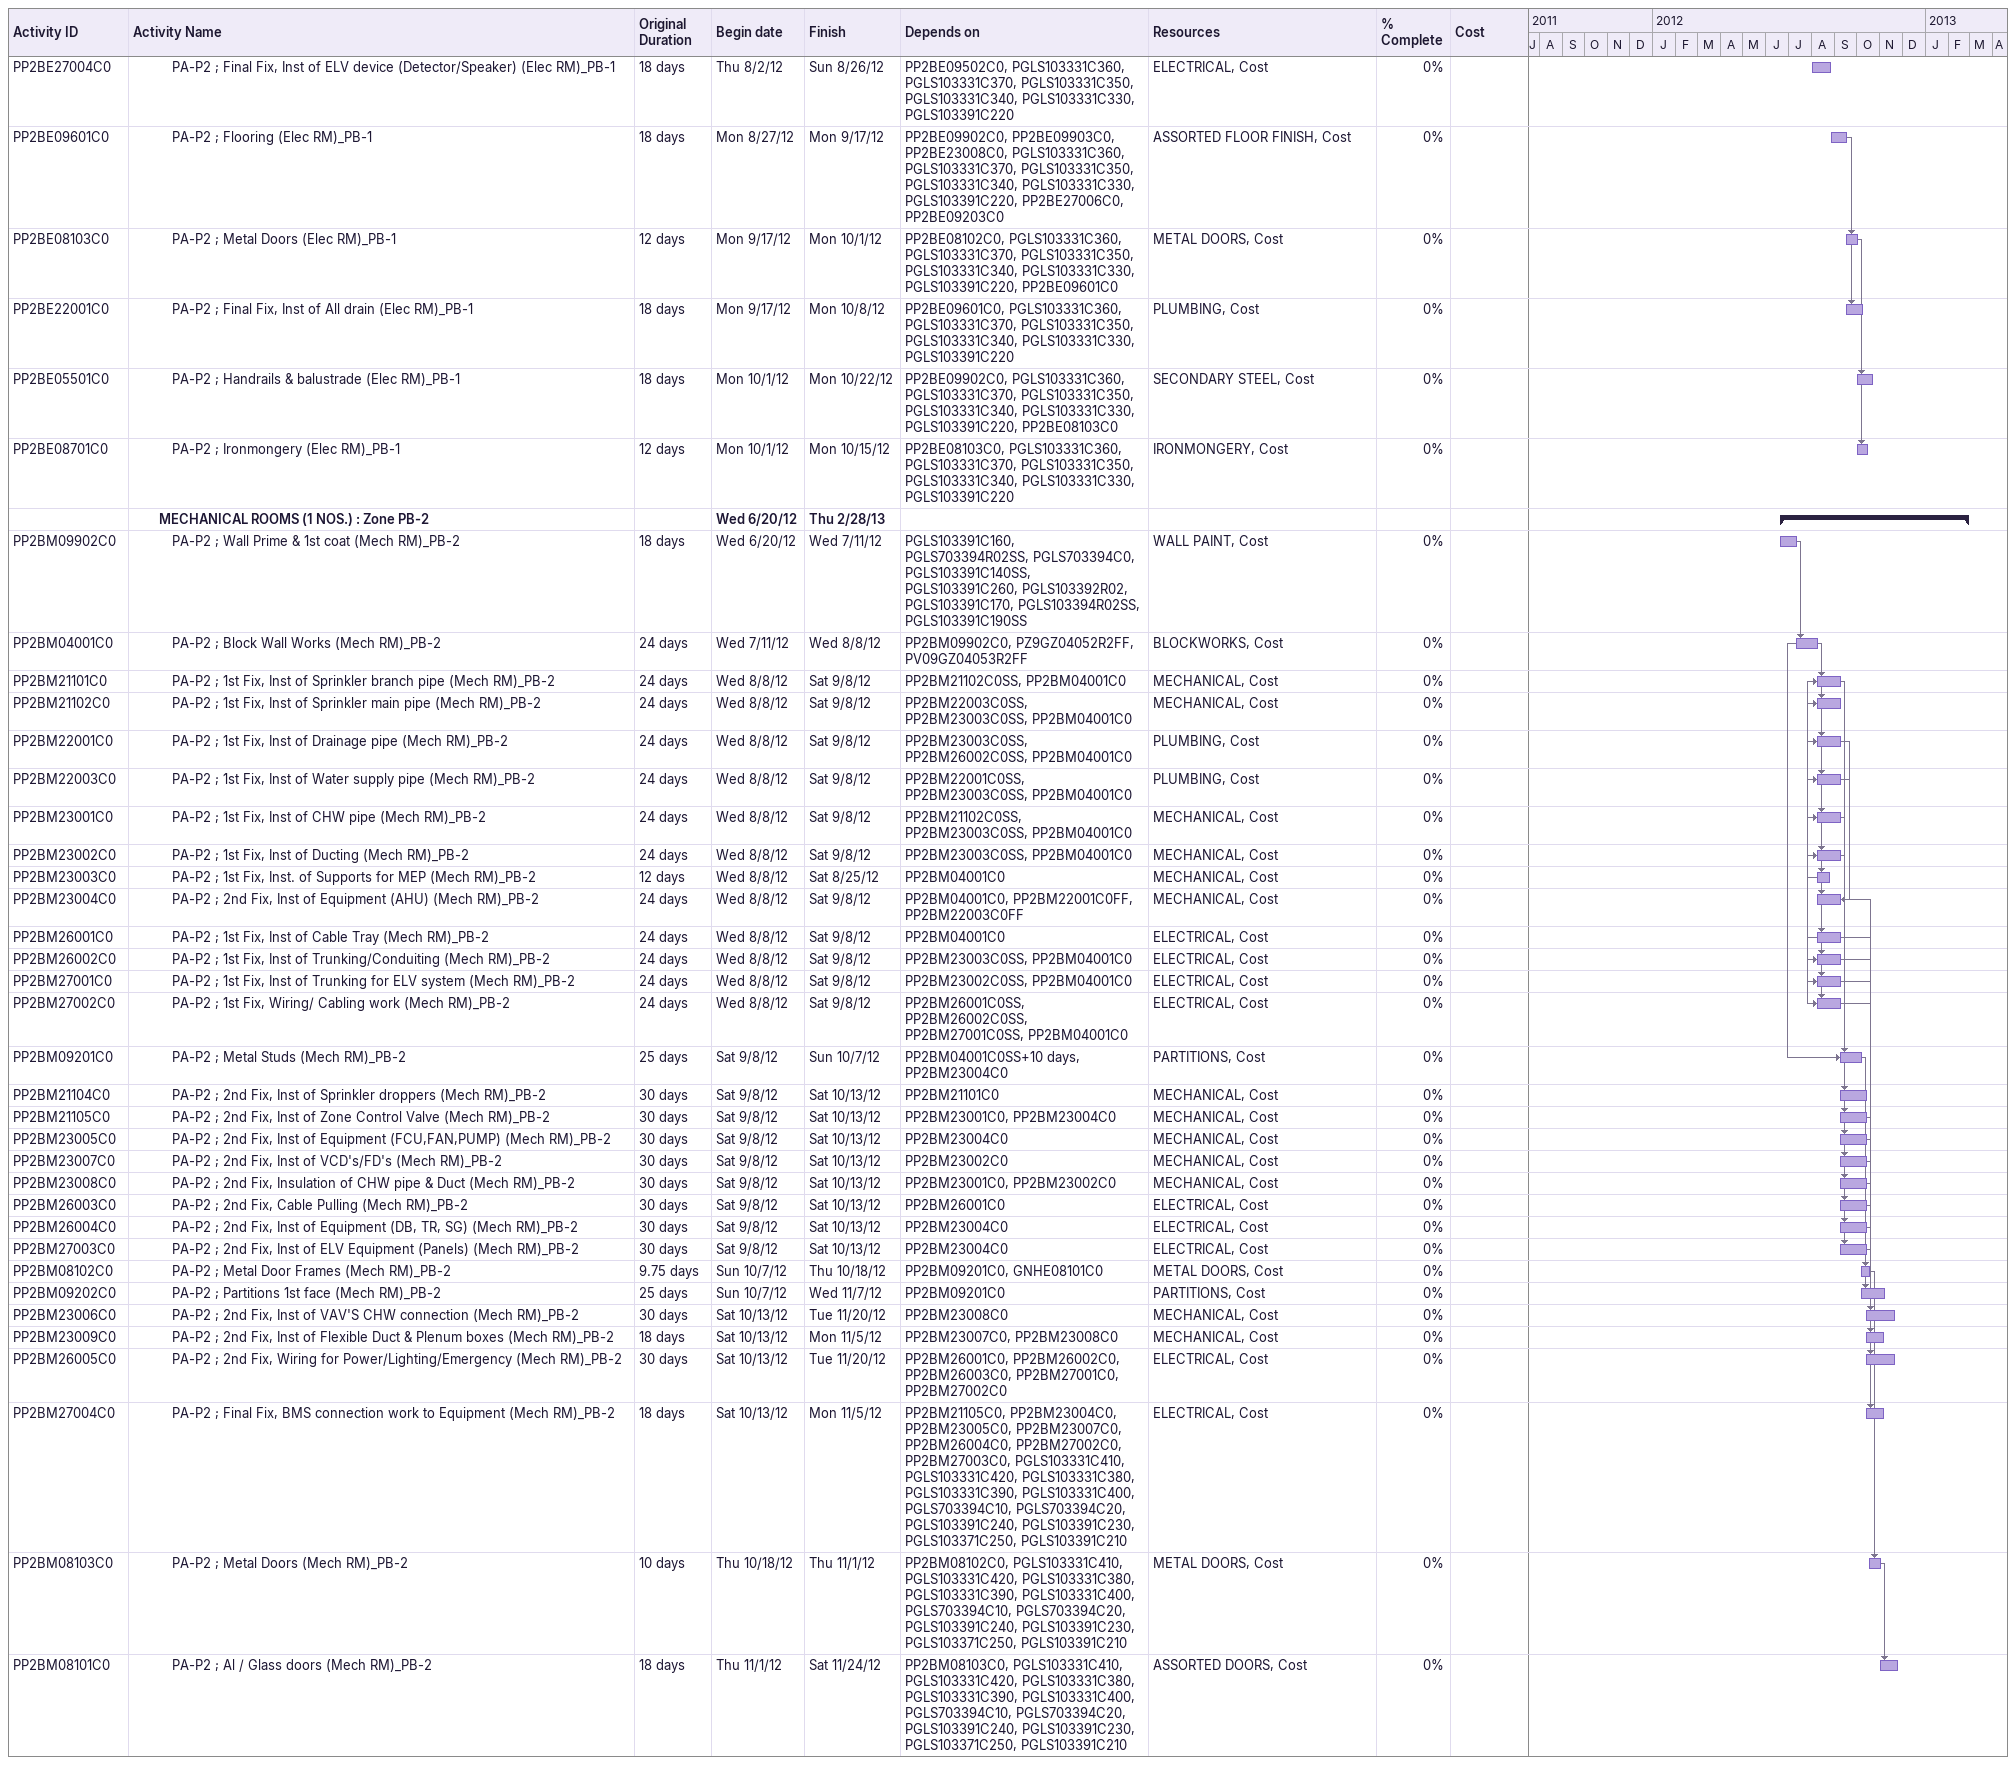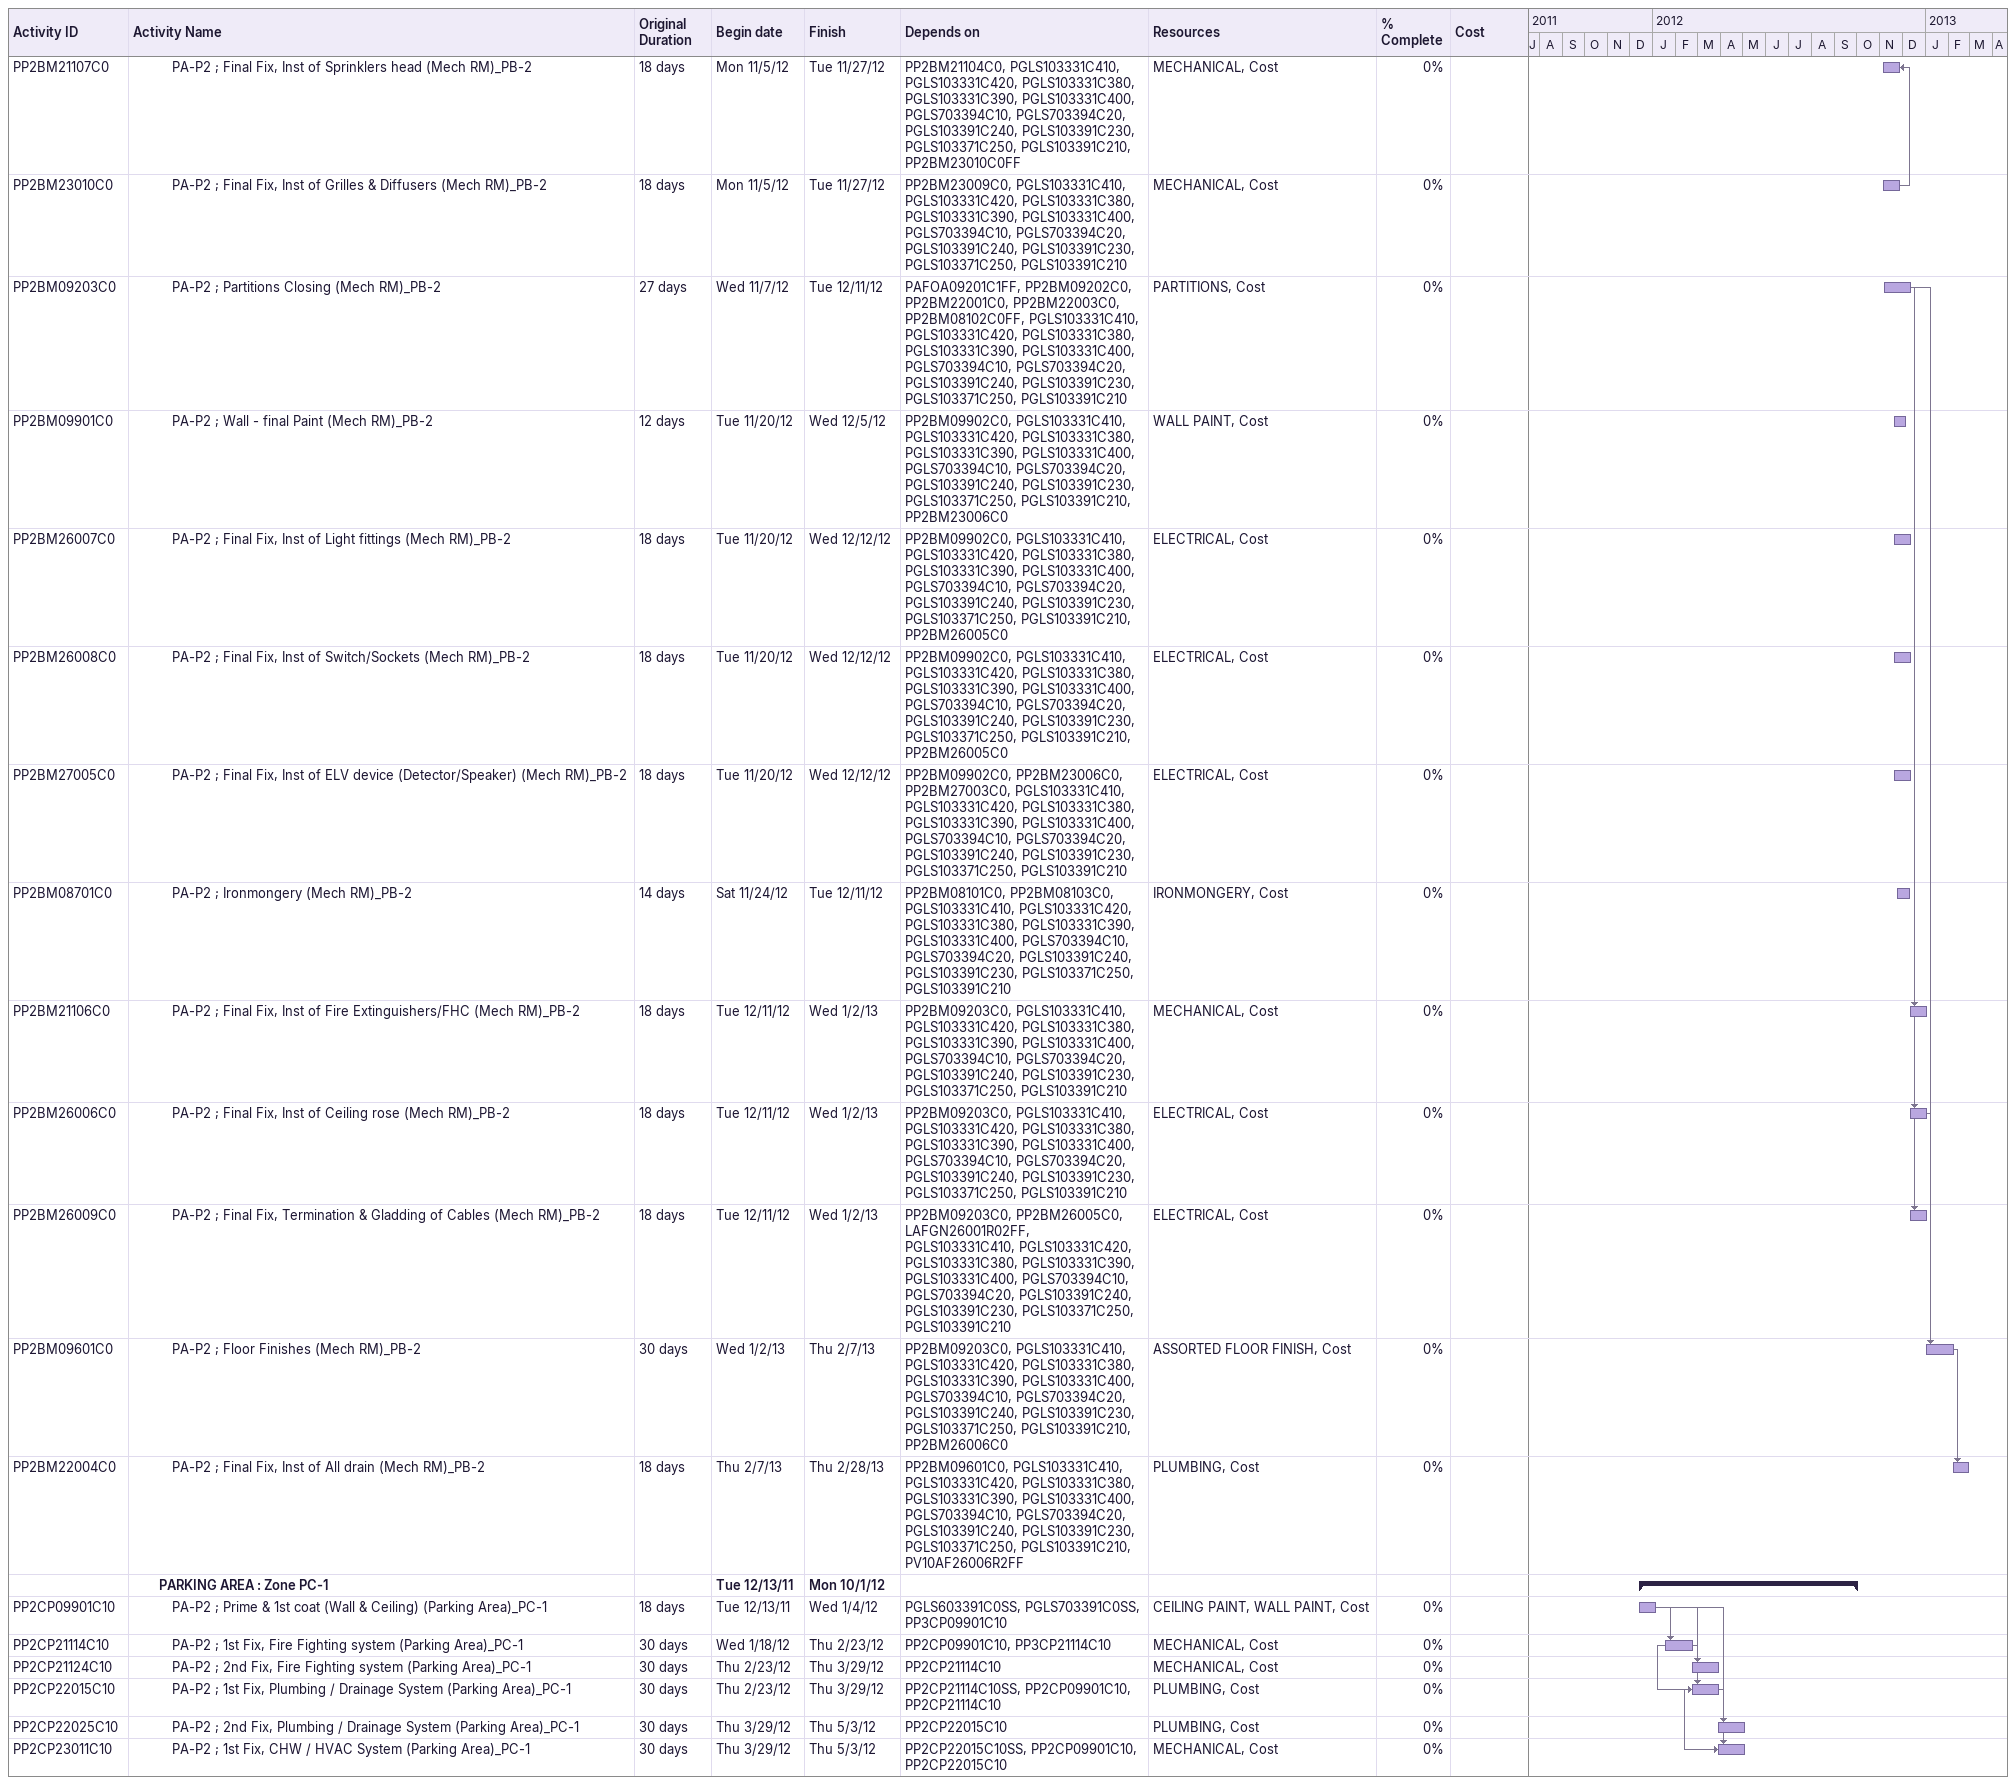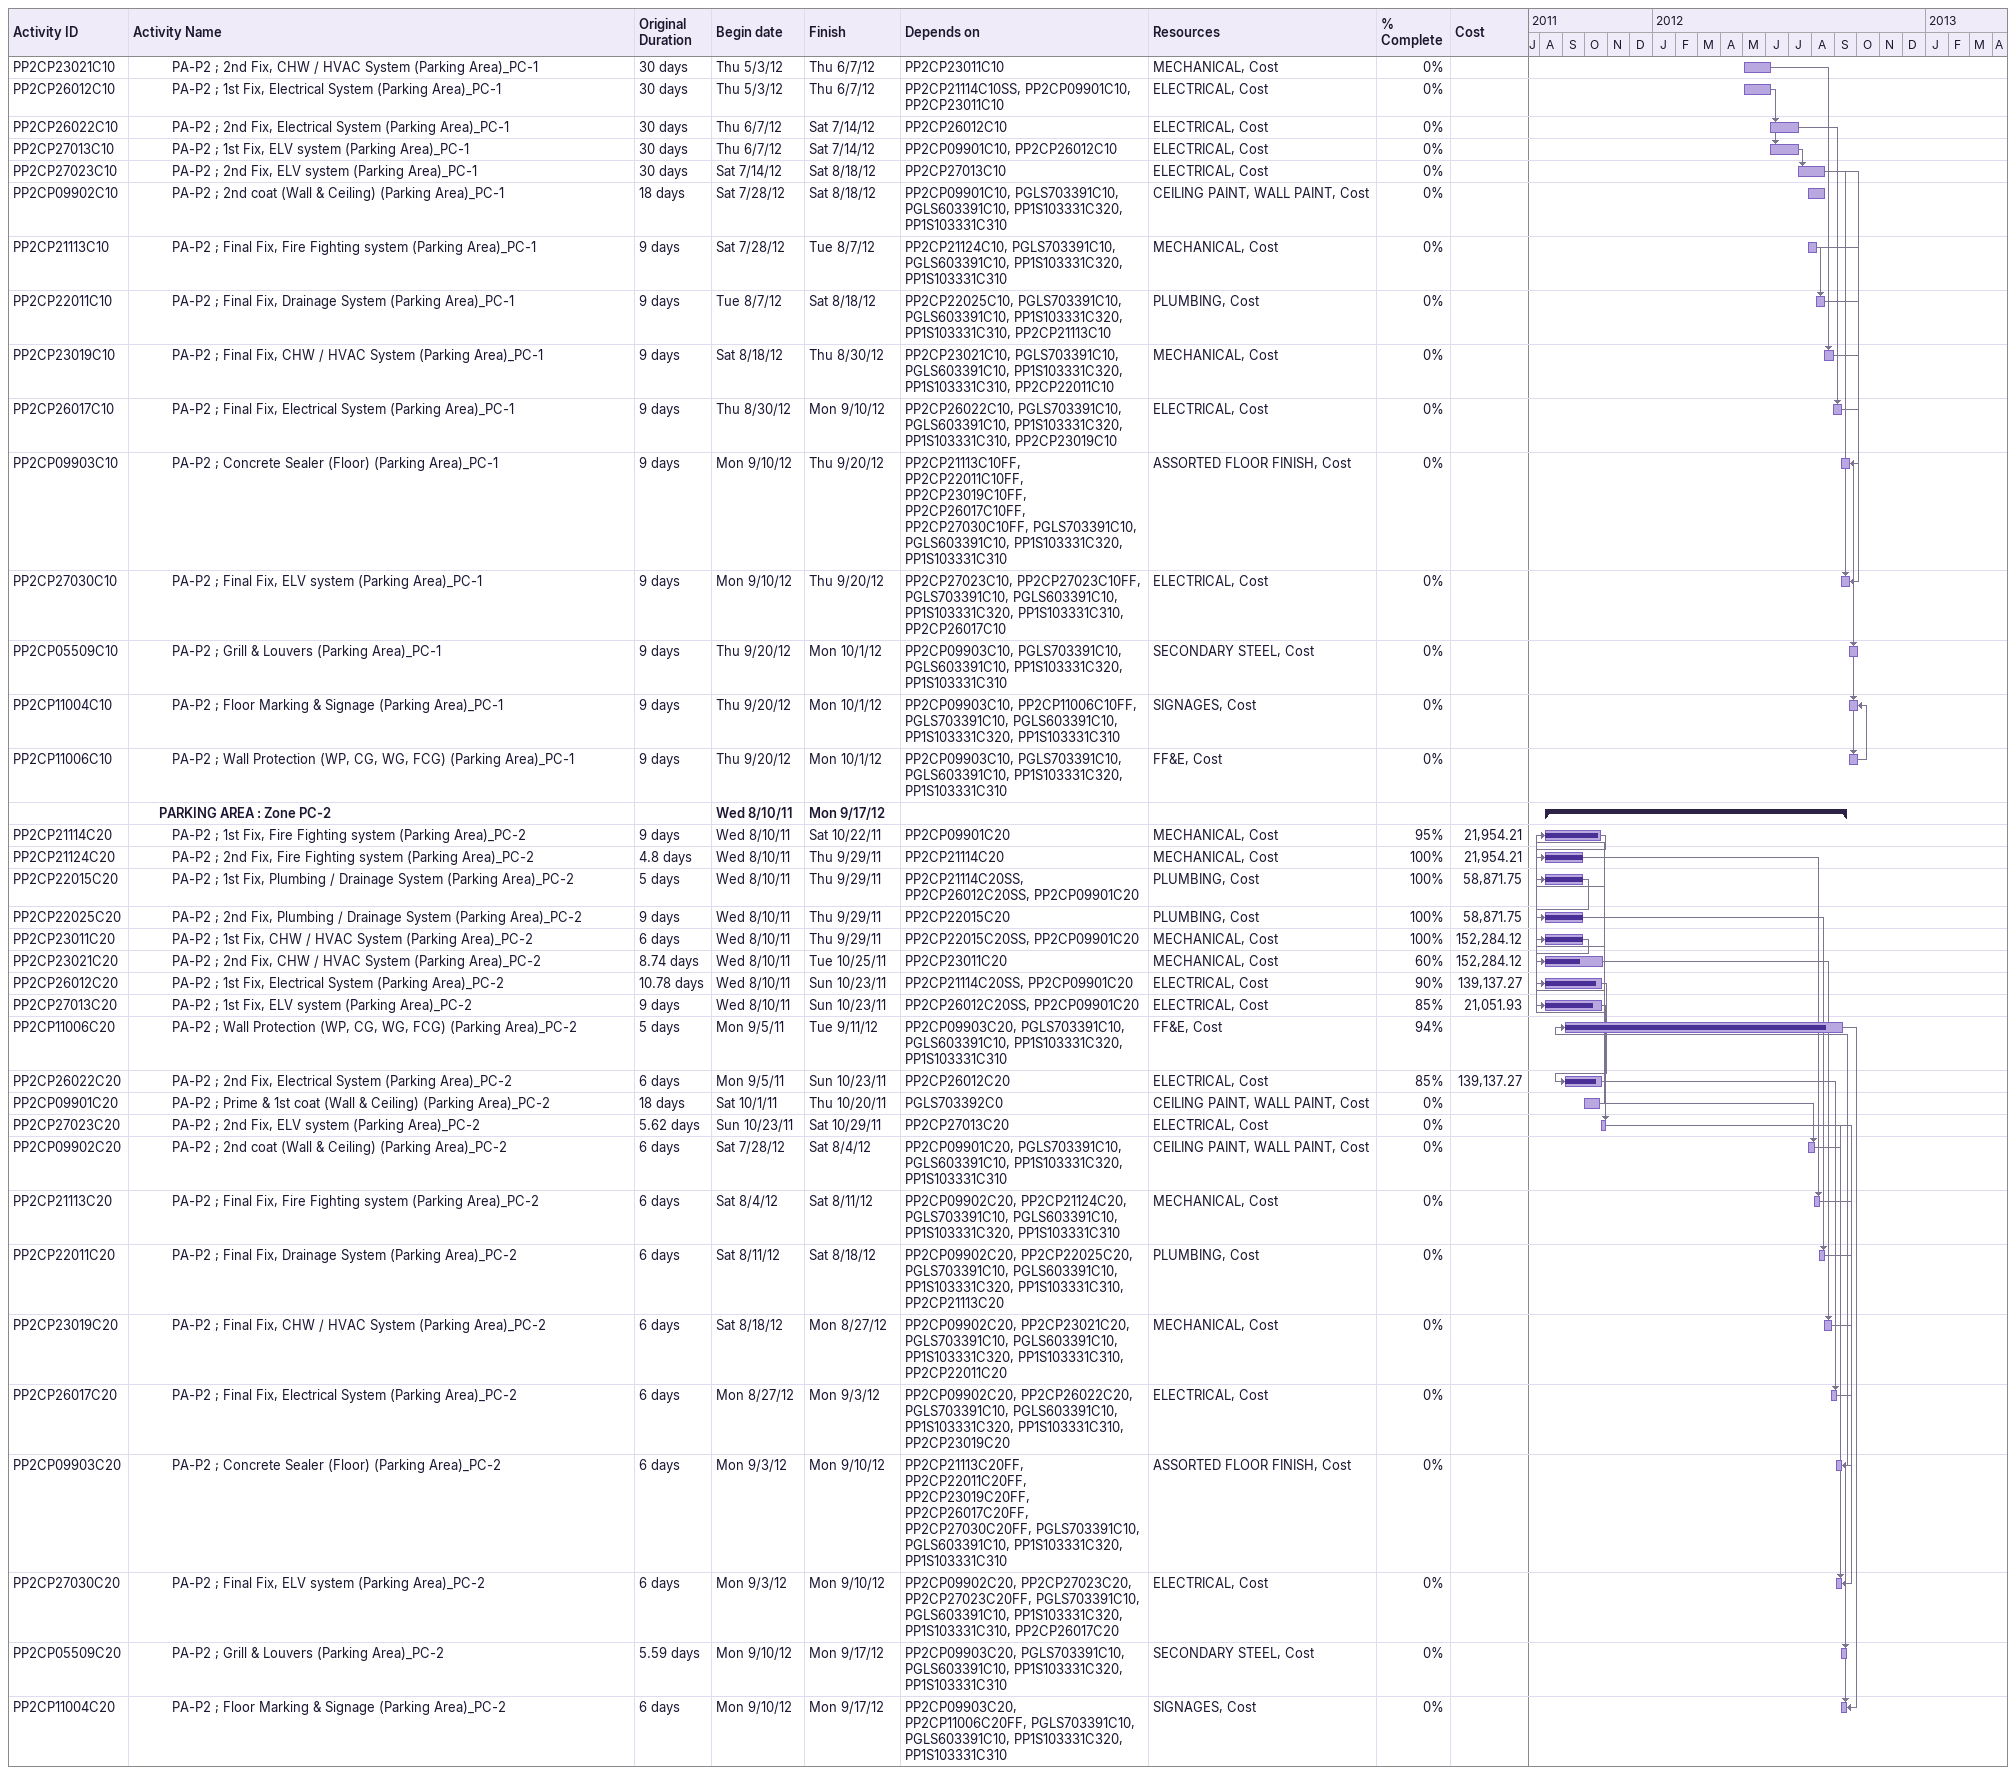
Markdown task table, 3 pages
| ID | Level | Task | Original duration | Start | Finish | Predecessors | Resources | % complete | Cost |
|---|---|---|---|---|---|---|---|---|---|
| PP2BE27004C0 | 4 | PA-P2 ; Final Fix, Inst of ELV device (Detector/Speaker) (Elec RM)_PB-1 | 18d | 2012-08-02 | 2012-08-26 | PP2BE09502C0, PGLS103331C360, PGLS103331C370, PGLS103331C350, PGLS103331C340, PGLS103331C330, PGLS103391C220 | ELECTRICAL, Cost | 0 |  |
| PP2BE09601C0 | 4 | PA-P2 ; Flooring (Elec RM)_PB-1 | 18d | 2012-08-27 | 2012-09-17 | PP2BE09902C0, PP2BE09903C0, PP2BE23008C0, PGLS103331C360, PGLS103331C370, PGLS103331C350, PGLS103331C340, PGLS103331C330, PGLS103391C220, PP2BE27006C0, PP2BE09203C0 | ASSORTED FLOOR FINISH, Cost | 0 |  |
| PP2BE08103C0 | 4 | PA-P2 ; Metal Doors (Elec RM)_PB-1 | 12d | 2012-09-17 | 2012-10-01 | PP2BE08102C0, PGLS103331C360, PGLS103331C370, PGLS103331C350, PGLS103331C340, PGLS103331C330, PGLS103391C220, PP2BE09601C0 | METAL DOORS, Cost | 0 |  |
| PP2BE22001C0 | 4 | PA-P2 ; Final Fix, Inst of All drain (Elec RM)_PB-1 | 18d | 2012-09-17 | 2012-10-08 | PP2BE09601C0, PGLS103331C360, PGLS103331C370, PGLS103331C350, PGLS103331C340, PGLS103331C330, PGLS103391C220 | PLUMBING, Cost | 0 |  |
| PP2BE05501C0 | 4 | PA-P2 ; Handrails & balustrade (Elec RM)_PB-1 | 18d | 2012-10-01 | 2012-10-22 | PP2BE09902C0, PGLS103331C360, PGLS103331C370, PGLS103331C350, PGLS103331C340, PGLS103331C330, PGLS103391C220, PP2BE08103C0 | SECONDARY STEEL, Cost | 0 |  |
| PP2BE08701C0 | 4 | PA-P2 ; Ironmongery (Elec RM)_PB-1 | 12d | 2012-10-01 | 2012-10-15 | PP2BE08103C0, PGLS103331C360, PGLS103331C370, PGLS103331C350, PGLS103331C340, PGLS103331C330, PGLS103391C220 | IRONMONGERY, Cost | 0 |  |
|  | 3 | **MECHANICAL ROOMS (1 NOS.) : Zone PB-2** |  | 2012-06-20 | 2013-02-28 |  |  |  |  |
| PP2BM09902C0 | 4 | PA-P2 ; Wall Prime & 1st coat (Mech RM)_PB-2 | 18d | 2012-06-20 | 2012-07-11 | PGLS103391C160, PGLS703394R02SS, PGLS703394C0, PGLS103391C140SS, PGLS103391C260, PGLS103392R02, PGLS103391C170, PGLS103394R02SS, PGLS103391C190SS | WALL PAINT, Cost | 0 |  |
| PP2BM04001C0 | 4 | PA-P2 ; Block Wall Works (Mech RM)_PB-2 | 24d | 2012-07-11 | 2012-08-08 | PP2BM09902C0, PZ9GZ04052R2FF, PV09GZ04053R2FF | BLOCKWORKS, Cost | 0 |  |
| PP2BM21101C0 | 4 | PA-P2 ; 1st Fix, Inst of Sprinkler branch pipe (Mech RM)_PB-2 | 24d | 2012-08-08 | 2012-09-08 | PP2BM21102C0SS, PP2BM04001C0 | MECHANICAL, Cost | 0 |  |
| PP2BM21102C0 | 4 | PA-P2 ; 1st Fix, Inst of Sprinkler main pipe (Mech RM)_PB-2 | 24d | 2012-08-08 | 2012-09-08 | PP2BM22003C0SS, PP2BM23003C0SS, PP2BM04001C0 | MECHANICAL, Cost | 0 |  |
| PP2BM22001C0 | 4 | PA-P2 ; 1st Fix, Inst of Drainage pipe (Mech RM)_PB-2 | 24d | 2012-08-08 | 2012-09-08 | PP2BM23003C0SS, PP2BM26002C0SS, PP2BM04001C0 | PLUMBING, Cost | 0 |  |
| PP2BM22003C0 | 4 | PA-P2 ; 1st Fix, Inst of Water supply pipe (Mech RM)_PB-2 | 24d | 2012-08-08 | 2012-09-08 | PP2BM22001C0SS, PP2BM23003C0SS, PP2BM04001C0 | PLUMBING, Cost | 0 |  |
| PP2BM23001C0 | 4 | PA-P2 ; 1st Fix, Inst of CHW pipe (Mech RM)_PB-2 | 24d | 2012-08-08 | 2012-09-08 | PP2BM21102C0SS, PP2BM23003C0SS, PP2BM04001C0 | MECHANICAL, Cost | 0 |  |
| PP2BM23002C0 | 4 | PA-P2 ; 1st Fix, Inst of Ducting (Mech RM)_PB-2 | 24d | 2012-08-08 | 2012-09-08 | PP2BM23003C0SS, PP2BM04001C0 | MECHANICAL, Cost | 0 |  |
| PP2BM23003C0 | 4 | PA-P2 ; 1st Fix, Inst. of Supports for MEP (Mech RM)_PB-2 | 12d | 2012-08-08 | 2012-08-25 | PP2BM04001C0 | MECHANICAL, Cost | 0 |  |
| PP2BM23004C0 | 4 | PA-P2 ; 2nd Fix, Inst of Equipment (AHU) (Mech RM)_PB-2 | 24d | 2012-08-08 | 2012-09-08 | PP2BM04001C0, PP2BM22001C0FF, PP2BM22003C0FF | MECHANICAL, Cost | 0 |  |
| PP2BM26001C0 | 4 | PA-P2 ; 1st Fix, Inst of Cable Tray (Mech RM)_PB-2 | 24d | 2012-08-08 | 2012-09-08 | PP2BM04001C0 | ELECTRICAL, Cost | 0 |  |
| PP2BM26002C0 | 4 | PA-P2 ; 1st Fix, Inst of Trunking/Conduiting (Mech RM)_PB-2 | 24d | 2012-08-08 | 2012-09-08 | PP2BM23003C0SS, PP2BM04001C0 | ELECTRICAL, Cost | 0 |  |
| PP2BM27001C0 | 4 | PA-P2 ; 1st Fix, Inst of Trunking for ELV system (Mech RM)_PB-2 | 24d | 2012-08-08 | 2012-09-08 | PP2BM23002C0SS, PP2BM04001C0 | ELECTRICAL, Cost | 0 |  |
| PP2BM27002C0 | 4 | PA-P2 ; 1st Fix, Wiring/ Cabling work (Mech RM)_PB-2 | 24d | 2012-08-08 | 2012-09-08 | PP2BM26001C0SS, PP2BM26002C0SS, PP2BM27001C0SS, PP2BM04001C0 | ELECTRICAL, Cost | 0 |  |
| PP2BM09201C0 | 4 | PA-P2 ; Metal Studs (Mech RM)_PB-2 | 25d | 2012-09-08 | 2012-10-07 | PP2BM04001C0SS+10d, PP2BM23004C0 | PARTITIONS, Cost | 0 |  |
| PP2BM21104C0 | 4 | PA-P2 ; 2nd Fix, Inst of Sprinkler droppers (Mech RM)_PB-2 | 30d | 2012-09-08 | 2012-10-13 | PP2BM21101C0 | MECHANICAL, Cost | 0 |  |
| PP2BM21105C0 | 4 | PA-P2 ; 2nd Fix, Inst of Zone Control Valve (Mech RM)_PB-2 | 30d | 2012-09-08 | 2012-10-13 | PP2BM23001C0, PP2BM23004C0 | MECHANICAL, Cost | 0 |  |
| PP2BM23005C0 | 4 | PA-P2 ; 2nd Fix, Inst of Equipment (FCU,FAN,PUMP) (Mech RM)_PB-2 | 30d | 2012-09-08 | 2012-10-13 | PP2BM23004C0 | MECHANICAL, Cost | 0 |  |
| PP2BM23007C0 | 4 | PA-P2 ; 2nd Fix, Inst of VCD's/FD's (Mech RM)_PB-2 | 30d | 2012-09-08 | 2012-10-13 | PP2BM23002C0 | MECHANICAL, Cost | 0 |  |
| PP2BM23008C0 | 4 | PA-P2 ; 2nd Fix, Insulation of CHW pipe & Duct (Mech RM)_PB-2 | 30d | 2012-09-08 | 2012-10-13 | PP2BM23001C0, PP2BM23002C0 | MECHANICAL, Cost | 0 |  |
| PP2BM26003C0 | 4 | PA-P2 ; 2nd Fix, Cable Pulling (Mech RM)_PB-2 | 30d | 2012-09-08 | 2012-10-13 | PP2BM26001C0 | ELECTRICAL, Cost | 0 |  |
| PP2BM26004C0 | 4 | PA-P2 ; 2nd Fix, Inst of Equipment (DB, TR, SG) (Mech RM)_PB-2 | 30d | 2012-09-08 | 2012-10-13 | PP2BM23004C0 | ELECTRICAL, Cost | 0 |  |
| PP2BM27003C0 | 4 | PA-P2 ; 2nd Fix, Inst of ELV Equipment (Panels) (Mech RM)_PB-2 | 30d | 2012-09-08 | 2012-10-13 | PP2BM23004C0 | ELECTRICAL, Cost | 0 |  |
| PP2BM08102C0 | 4 | PA-P2 ; Metal Door Frames (Mech RM)_PB-2 | 9.75d | 2012-10-07 | 2012-10-18 | PP2BM09201C0, GNHE08101C0 | METAL DOORS, Cost | 0 |  |
| PP2BM09202C0 | 4 | PA-P2 ; Partitions 1st face (Mech RM)_PB-2 | 25d | 2012-10-07 | 2012-11-07 | PP2BM09201C0 | PARTITIONS, Cost | 0 |  |
| PP2BM23006C0 | 4 | PA-P2 ; 2nd Fix, Inst of VAV'S CHW connection (Mech RM)_PB-2 | 30d | 2012-10-13 | 2012-11-20 | PP2BM23008C0 | MECHANICAL, Cost | 0 |  |
| PP2BM23009C0 | 4 | PA-P2 ; 2nd Fix, Inst of Flexible Duct & Plenum boxes (Mech RM)_PB-2 | 18d | 2012-10-13 | 2012-11-05 | PP2BM23007C0, PP2BM23008C0 | MECHANICAL, Cost | 0 |  |
| PP2BM26005C0 | 4 | PA-P2 ; 2nd Fix, Wiring for Power/Lighting/Emergency (Mech RM)_PB-2 | 30d | 2012-10-13 | 2012-11-20 | PP2BM26001C0, PP2BM26002C0, PP2BM26003C0, PP2BM27001C0, PP2BM27002C0 | ELECTRICAL, Cost | 0 |  |
| PP2BM27004C0 | 4 | PA-P2 ; Final Fix, BMS connection work to Equipment (Mech RM)_PB-2 | 18d | 2012-10-13 | 2012-11-05 | PP2BM21105C0, PP2BM23004C0, PP2BM23005C0, PP2BM23007C0, PP2BM26004C0, PP2BM27002C0, PP2BM27003C0, PGLS103331C410, PGLS103331C420, PGLS103331C380, PGLS103331C390, PGLS103331C400, PGLS703394C10, PGLS703394C20, PGLS103391C240, PGLS103391C230, PGLS103371C250, PGLS103391C210 | ELECTRICAL, Cost | 0 |  |
| PP2BM08103C0 | 4 | PA-P2 ; Metal Doors (Mech RM)_PB-2 | 10d | 2012-10-18 | 2012-11-01 | PP2BM08102C0, PGLS103331C410, PGLS103331C420, PGLS103331C380, PGLS103331C390, PGLS103331C400, PGLS703394C10, PGLS703394C20, PGLS103391C240, PGLS103391C230, PGLS103371C250, PGLS103391C210 | METAL DOORS, Cost | 0 |  |
| PP2BM08101C0 | 4 | PA-P2 ; Al / Glass doors (Mech RM)_PB-2 | 18d | 2012-11-01 | 2012-11-24 | PP2BM08103C0, PGLS103331C410, PGLS103331C420, PGLS103331C380, PGLS103331C390, PGLS103331C400, PGLS703394C10, PGLS703394C20, PGLS103391C240, PGLS103391C230, PGLS103371C250, PGLS103391C210 | ASSORTED DOORS, Cost | 0 |  |
| PP2BM21107C0 | 4 | PA-P2 ; Final Fix, Inst of Sprinklers head (Mech RM)_PB-2 | 18d | 2012-11-05 | 2012-11-27 | PP2BM21104C0, PGLS103331C410, PGLS103331C420, PGLS103331C380, PGLS103331C390, PGLS103331C400, PGLS703394C10, PGLS703394C20, PGLS103391C240, PGLS103391C230, PGLS103371C250, PGLS103391C210, PP2BM23010C0FF | MECHANICAL, Cost | 0 |  |
| PP2BM23010C0 | 4 | PA-P2 ; Final Fix, Inst of Grilles & Diffusers (Mech RM)_PB-2 | 18d | 2012-11-05 | 2012-11-27 | PP2BM23009C0, PGLS103331C410, PGLS103331C420, PGLS103331C380, PGLS103331C390, PGLS103331C400, PGLS703394C10, PGLS703394C20, PGLS103391C240, PGLS103391C230, PGLS103371C250, PGLS103391C210 | MECHANICAL, Cost | 0 |  |
| PP2BM09203C0 | 4 | PA-P2 ; Partitions Closing (Mech RM)_PB-2 | 27d | 2012-11-07 | 2012-12-11 | PAFOA09201C1FF, PP2BM09202C0, PP2BM22001C0, PP2BM22003C0, PP2BM08102C0FF, PGLS103331C410, PGLS103331C420, PGLS103331C380, PGLS103331C390, PGLS103331C400, PGLS703394C10, PGLS703394C20, PGLS103391C240, PGLS103391C230, PGLS103371C250, PGLS103391C210 | PARTITIONS, Cost | 0 |  |
| PP2BM09901C0 | 4 | PA-P2 ; Wall - final Paint (Mech RM)_PB-2 | 12d | 2012-11-20 | 2012-12-05 | PP2BM09902C0, PGLS103331C410, PGLS103331C420, PGLS103331C380, PGLS103331C390, PGLS103331C400, PGLS703394C10, PGLS703394C20, PGLS103391C240, PGLS103391C230, PGLS103371C250, PGLS103391C210, PP2BM23006C0 | WALL PAINT, Cost | 0 |  |
| PP2BM26007C0 | 4 | PA-P2 ; Final Fix, Inst of Light fittings (Mech RM)_PB-2 | 18d | 2012-11-20 | 2012-12-12 | PP2BM09902C0, PGLS103331C410, PGLS103331C420, PGLS103331C380, PGLS103331C390, PGLS103331C400, PGLS703394C10, PGLS703394C20, PGLS103391C240, PGLS103391C230, PGLS103371C250, PGLS103391C210, PP2BM26005C0 | ELECTRICAL, Cost | 0 |  |
| PP2BM26008C0 | 4 | PA-P2 ; Final Fix, Inst of Switch/Sockets (Mech RM)_PB-2 | 18d | 2012-11-20 | 2012-12-12 | PP2BM09902C0, PGLS103331C410, PGLS103331C420, PGLS103331C380, PGLS103331C390, PGLS103331C400, PGLS703394C10, PGLS703394C20, PGLS103391C240, PGLS103391C230, PGLS103371C250, PGLS103391C210, PP2BM26005C0 | ELECTRICAL, Cost | 0 |  |
| PP2BM27005C0 | 4 | PA-P2 ; Final Fix, Inst of ELV device (Detector/Speaker) (Mech RM)_PB-2 | 18d | 2012-11-20 | 2012-12-12 | PP2BM09902C0, PP2BM23006C0, PP2BM27003C0, PGLS103331C410, PGLS103331C420, PGLS103331C380, PGLS103331C390, PGLS103331C400, PGLS703394C10, PGLS703394C20, PGLS103391C240, PGLS103391C230, PGLS103371C250, PGLS103391C210 | ELECTRICAL, Cost | 0 |  |
| PP2BM08701C0 | 4 | PA-P2 ; Ironmongery (Mech RM)_PB-2 | 14d | 2012-11-24 | 2012-12-11 | PP2BM08101C0, PP2BM08103C0, PGLS103331C410, PGLS103331C420, PGLS103331C380, PGLS103331C390, PGLS103331C400, PGLS703394C10, PGLS703394C20, PGLS103391C240, PGLS103391C230, PGLS103371C250, PGLS103391C210 | IRONMONGERY, Cost | 0 |  |
| PP2BM21106C0 | 4 | PA-P2 ; Final Fix, Inst of Fire Extinguishers/FHC (Mech RM)_PB-2 | 18d | 2012-12-11 | 2013-01-02 | PP2BM09203C0, PGLS103331C410, PGLS103331C420, PGLS103331C380, PGLS103331C390, PGLS103331C400, PGLS703394C10, PGLS703394C20, PGLS103391C240, PGLS103391C230, PGLS103371C250, PGLS103391C210 | MECHANICAL, Cost | 0 |  |
| PP2BM26006C0 | 4 | PA-P2 ; Final Fix, Inst of Ceiling rose (Mech RM)_PB-2 | 18d | 2012-12-11 | 2013-01-02 | PP2BM09203C0, PGLS103331C410, PGLS103331C420, PGLS103331C380, PGLS103331C390, PGLS103331C400, PGLS703394C10, PGLS703394C20, PGLS103391C240, PGLS103391C230, PGLS103371C250, PGLS103391C210 | ELECTRICAL, Cost | 0 |  |
| PP2BM26009C0 | 4 | PA-P2 ; Final Fix, Termination & Gladding of Cables (Mech RM)_PB-2 | 18d | 2012-12-11 | 2013-01-02 | PP2BM09203C0, PP2BM26005C0, LAFGN26001R02FF, PGLS103331C410, PGLS103331C420, PGLS103331C380, PGLS103331C390, PGLS103331C400, PGLS703394C10, PGLS703394C20, PGLS103391C240, PGLS103391C230, PGLS103371C250, PGLS103391C210 | ELECTRICAL, Cost | 0 |  |
| PP2BM09601C0 | 4 | PA-P2 ; Floor Finishes (Mech RM)_PB-2 | 30d | 2013-01-02 | 2013-02-07 | PP2BM09203C0, PGLS103331C410, PGLS103331C420, PGLS103331C380, PGLS103331C390, PGLS103331C400, PGLS703394C10, PGLS703394C20, PGLS103391C240, PGLS103391C230, PGLS103371C250, PGLS103391C210, PP2BM26006C0 | ASSORTED FLOOR FINISH, Cost | 0 |  |
| PP2BM22004C0 | 4 | PA-P2 ; Final Fix, Inst of All drain (Mech RM)_PB-2 | 18d | 2013-02-07 | 2013-02-28 | PP2BM09601C0, PGLS103331C410, PGLS103331C420, PGLS103331C380, PGLS103331C390, PGLS103331C400, PGLS703394C10, PGLS703394C20, PGLS103391C240, PGLS103391C230, PGLS103371C250, PGLS103391C210, PV10AF26006R2FF | PLUMBING, Cost | 0 |  |
|  | 3 | **PARKING AREA : Zone PC-1** |  | 2011-12-13 | 2012-10-01 |  |  |  |  |
| PP2CP09901C10 | 4 | PA-P2 ; Prime & 1st coat (Wall & Ceiling) (Parking Area)_PC-1 | 18d | 2011-12-13 | 2012-01-04 | PGLS603391C0SS, PGLS703391C0SS, PP3CP09901C10 | CEILING PAINT, WALL PAINT, Cost | 0 |  |
| PP2CP21114C10 | 4 | PA-P2 ; 1st Fix, Fire Fighting system (Parking Area)_PC-1 | 30d | 2012-01-18 | 2012-02-23 | PP2CP09901C10, PP3CP21114C10 | MECHANICAL, Cost | 0 |  |
| PP2CP21124C10 | 4 | PA-P2 ; 2nd Fix, Fire Fighting system (Parking Area)_PC-1 | 30d | 2012-02-23 | 2012-03-29 | PP2CP21114C10 | MECHANICAL, Cost | 0 |  |
| PP2CP22015C10 | 4 | PA-P2 ; 1st Fix, Plumbing / Drainage System (Parking Area)_PC-1 | 30d | 2012-02-23 | 2012-03-29 | PP2CP21114C10SS, PP2CP09901C10, PP2CP21114C10 | PLUMBING, Cost | 0 |  |
| PP2CP22025C10 | 4 | PA-P2 ; 2nd Fix, Plumbing / Drainage System (Parking Area)_PC-1 | 30d | 2012-03-29 | 2012-05-03 | PP2CP22015C10 | PLUMBING, Cost | 0 |  |
| PP2CP23011C10 | 4 | PA-P2 ; 1st Fix, CHW / HVAC System (Parking Area)_PC-1 | 30d | 2012-03-29 | 2012-05-03 | PP2CP22015C10SS, PP2CP09901C10, PP2CP22015C10 | MECHANICAL, Cost | 0 |  |
| PP2CP23021C10 | 4 | PA-P2 ; 2nd Fix, CHW / HVAC System (Parking Area)_PC-1 | 30d | 2012-05-03 | 2012-06-07 | PP2CP23011C10 | MECHANICAL, Cost | 0 |  |
| PP2CP26012C10 | 4 | PA-P2 ; 1st Fix, Electrical System (Parking Area)_PC-1 | 30d | 2012-05-03 | 2012-06-07 | PP2CP21114C10SS, PP2CP09901C10, PP2CP23011C10 | ELECTRICAL, Cost | 0 |  |
| PP2CP26022C10 | 4 | PA-P2 ; 2nd Fix, Electrical System (Parking Area)_PC-1 | 30d | 2012-06-07 | 2012-07-14 | PP2CP26012C10 | ELECTRICAL, Cost | 0 |  |
| PP2CP27013C10 | 4 | PA-P2 ; 1st Fix, ELV system (Parking Area)_PC-1 | 30d | 2012-06-07 | 2012-07-14 | PP2CP09901C10, PP2CP26012C10 | ELECTRICAL, Cost | 0 |  |
| PP2CP27023C10 | 4 | PA-P2 ; 2nd Fix, ELV system (Parking Area)_PC-1 | 30d | 2012-07-14 | 2012-08-18 | PP2CP27013C10 | ELECTRICAL, Cost | 0 |  |
| PP2CP09902C10 | 4 | PA-P2 ; 2nd coat (Wall & Ceiling) (Parking Area)_PC-1 | 18d | 2012-07-28 | 2012-08-18 | PP2CP09901C10, PGLS703391C10, PGLS603391C10, PP1S103331C320, PP1S103331C310 | CEILING PAINT, WALL PAINT, Cost | 0 |  |
| PP2CP21113C10 | 4 | PA-P2 ; Final Fix, Fire Fighting system (Parking Area)_PC-1 | 9d | 2012-07-28 | 2012-08-07 | PP2CP21124C10, PGLS703391C10, PGLS603391C10, PP1S103331C320, PP1S103331C310 | MECHANICAL, Cost | 0 |  |
| PP2CP22011C10 | 4 | PA-P2 ; Final Fix, Drainage System (Parking Area)_PC-1 | 9d | 2012-08-07 | 2012-08-18 | PP2CP22025C10, PGLS703391C10, PGLS603391C10, PP1S103331C320, PP1S103331C310, PP2CP21113C10 | PLUMBING, Cost | 0 |  |
| PP2CP23019C10 | 4 | PA-P2 ; Final Fix, CHW / HVAC System (Parking Area)_PC-1 | 9d | 2012-08-18 | 2012-08-30 | PP2CP23021C10, PGLS703391C10, PGLS603391C10, PP1S103331C320, PP1S103331C310, PP2CP22011C10 | MECHANICAL, Cost | 0 |  |
| PP2CP26017C10 | 4 | PA-P2 ; Final Fix, Electrical System (Parking Area)_PC-1 | 9d | 2012-08-30 | 2012-09-10 | PP2CP26022C10, PGLS703391C10, PGLS603391C10, PP1S103331C320, PP1S103331C310, PP2CP23019C10 | ELECTRICAL, Cost | 0 |  |
| PP2CP09903C10 | 4 | PA-P2 ; Concrete Sealer (Floor) (Parking Area)_PC-1 | 9d | 2012-09-10 | 2012-09-20 | PP2CP21113C10FF, PP2CP22011C10FF, PP2CP23019C10FF, PP2CP26017C10FF, PP2CP27030C10FF, PGLS703391C10, PGLS603391C10, PP1S103331C320, PP1S103331C310 | ASSORTED FLOOR FINISH, Cost | 0 |  |
| PP2CP27030C10 | 4 | PA-P2 ; Final Fix, ELV system (Parking Area)_PC-1 | 9d | 2012-09-10 | 2012-09-20 | PP2CP27023C10, PP2CP27023C10FF, PGLS703391C10, PGLS603391C10, PP1S103331C320, PP1S103331C310, PP2CP26017C10 | ELECTRICAL, Cost | 0 |  |
| PP2CP05509C10 | 4 | PA-P2 ; Grill & Louvers (Parking Area)_PC-1 | 9d | 2012-09-20 | 2012-10-01 | PP2CP09903C10, PGLS703391C10, PGLS603391C10, PP1S103331C320, PP1S103331C310 | SECONDARY STEEL, Cost | 0 |  |
| PP2CP11004C10 | 4 | PA-P2 ; Floor Marking & Signage (Parking Area)_PC-1 | 9d | 2012-09-20 | 2012-10-01 | PP2CP09903C10, PP2CP11006C10FF, PGLS703391C10, PGLS603391C10, PP1S103331C320, PP1S103331C310 | SIGNAGES, Cost | 0 |  |
| PP2CP11006C10 | 4 | PA-P2 ; Wall Protection (WP, CG, WG, FCG) (Parking Area)_PC-1 | 9d | 2012-09-20 | 2012-10-01 | PP2CP09903C10, PGLS703391C10, PGLS603391C10, PP1S103331C320, PP1S103331C310 | FF&E, Cost | 0 |  |
|  | 3 | **PARKING AREA : Zone PC-2** |  | 2011-08-10 | 2012-09-17 |  |  |  |  |
| PP2CP21114C20 | 4 | PA-P2 ; 1st Fix, Fire Fighting system (Parking Area)_PC-2 | 9d | 2011-08-10 | 2011-10-22 | PP2CP09901C20 | MECHANICAL, Cost | 95 | 21954.21 |
| PP2CP21124C20 | 4 | PA-P2 ; 2nd Fix, Fire Fighting system (Parking Area)_PC-2 | 4.8d | 2011-08-10 | 2011-09-29 | PP2CP21114C20 | MECHANICAL, Cost | 100 | 21954.21 |
| PP2CP22015C20 | 4 | PA-P2 ; 1st Fix, Plumbing / Drainage System (Parking Area)_PC-2 | 5d | 2011-08-10 | 2011-09-29 | PP2CP21114C20SS, PP2CP26012C20SS, PP2CP09901C20 | PLUMBING, Cost | 100 | 58871.75 |
| PP2CP22025C20 | 4 | PA-P2 ; 2nd Fix, Plumbing / Drainage System (Parking Area)_PC-2 | 9d | 2011-08-10 | 2011-09-29 | PP2CP22015C20 | PLUMBING, Cost | 100 | 58871.75 |
| PP2CP23011C20 | 4 | PA-P2 ; 1st Fix, CHW / HVAC System (Parking Area)_PC-2 | 6d | 2011-08-10 | 2011-09-29 | PP2CP22015C20SS, PP2CP09901C20 | MECHANICAL, Cost | 100 | 152284.12 |
| PP2CP23021C20 | 4 | PA-P2 ; 2nd Fix, CHW / HVAC System (Parking Area)_PC-2 | 8.74d | 2011-08-10 | 2011-10-25 | PP2CP23011C20 | MECHANICAL, Cost | 60 | 152284.12 |
| PP2CP26012C20 | 4 | PA-P2 ; 1st Fix, Electrical System (Parking Area)_PC-2 | 10.78d | 2011-08-10 | 2011-10-23 | PP2CP21114C20SS, PP2CP09901C20 | ELECTRICAL, Cost | 90 | 139137.27 |
| PP2CP27013C20 | 4 | PA-P2 ; 1st Fix, ELV system (Parking Area)_PC-2 | 9d | 2011-08-10 | 2011-10-23 | PP2CP26012C20SS, PP2CP09901C20 | ELECTRICAL, Cost | 85 | 21051.93 |
| PP2CP11006C20 | 4 | PA-P2 ; Wall Protection (WP, CG, WG, FCG) (Parking Area)_PC-2 | 5d | 2011-09-05 | 2012-09-11 | PP2CP09903C20, PGLS703391C10, PGLS603391C10, PP1S103331C320, PP1S103331C310 | FF&E, Cost | 94 |  |
| PP2CP26022C20 | 4 | PA-P2 ; 2nd Fix, Electrical System (Parking Area)_PC-2 | 6d | 2011-09-05 | 2011-10-23 | PP2CP26012C20 | ELECTRICAL, Cost | 85 | 139137.27 |
| PP2CP09901C20 | 4 | PA-P2 ; Prime & 1st coat (Wall & Ceiling) (Parking Area)_PC-2 | 18d | 2011-10-01 | 2011-10-20 | PGLS703392C0 | CEILING PAINT, WALL PAINT, Cost | 0 |  |
| PP2CP27023C20 | 4 | PA-P2 ; 2nd Fix, ELV system (Parking Area)_PC-2 | 5.62d | 2011-10-23 | 2011-10-29 | PP2CP27013C20 | ELECTRICAL, Cost | 0 |  |
| PP2CP09902C20 | 4 | PA-P2 ; 2nd coat (Wall & Ceiling) (Parking Area)_PC-2 | 6d | 2012-07-28 | 2012-08-04 | PP2CP09901C20, PGLS703391C10, PGLS603391C10, PP1S103331C320, PP1S103331C310 | CEILING PAINT, WALL PAINT, Cost | 0 |  |
| PP2CP21113C20 | 4 | PA-P2 ; Final Fix, Fire Fighting system (Parking Area)_PC-2 | 6d | 2012-08-04 | 2012-08-11 | PP2CP09902C20, PP2CP21124C20, PGLS703391C10, PGLS603391C10, PP1S103331C320, PP1S103331C310 | MECHANICAL, Cost | 0 |  |
| PP2CP22011C20 | 4 | PA-P2 ; Final Fix, Drainage System (Parking Area)_PC-2 | 6d | 2012-08-11 | 2012-08-18 | PP2CP09902C20, PP2CP22025C20, PGLS703391C10, PGLS603391C10, PP1S103331C320, PP1S103331C310, PP2CP21113C20 | PLUMBING, Cost | 0 |  |
| PP2CP23019C20 | 4 | PA-P2 ; Final Fix, CHW / HVAC System (Parking Area)_PC-2 | 6d | 2012-08-18 | 2012-08-27 | PP2CP09902C20, PP2CP23021C20, PGLS703391C10, PGLS603391C10, PP1S103331C320, PP1S103331C310, PP2CP22011C20 | MECHANICAL, Cost | 0 |  |
| PP2CP26017C20 | 4 | PA-P2 ; Final Fix, Electrical System (Parking Area)_PC-2 | 6d | 2012-08-27 | 2012-09-03 | PP2CP09902C20, PP2CP26022C20, PGLS703391C10, PGLS603391C10, PP1S103331C320, PP1S103331C310, PP2CP23019C20 | ELECTRICAL, Cost | 0 |  |
| PP2CP09903C20 | 4 | PA-P2 ; Concrete Sealer (Floor) (Parking Area)_PC-2 | 6d | 2012-09-03 | 2012-09-10 | PP2CP21113C20FF, PP2CP22011C20FF, PP2CP23019C20FF, PP2CP26017C20FF, PP2CP27030C20FF, PGLS703391C10, PGLS603391C10, PP1S103331C320, PP1S103331C310 | ASSORTED FLOOR FINISH, Cost | 0 |  |
| PP2CP27030C20 | 4 | PA-P2 ; Final Fix, ELV system (Parking Area)_PC-2 | 6d | 2012-09-03 | 2012-09-10 | PP2CP09902C20, PP2CP27023C20, PP2CP27023C20FF, PGLS703391C10, PGLS603391C10, PP1S103331C320, PP1S103331C310, PP2CP26017C20 | ELECTRICAL, Cost | 0 |  |
| PP2CP05509C20 | 4 | PA-P2 ; Grill & Louvers (Parking Area)_PC-2 | 5.59d | 2012-09-10 | 2012-09-17 | PP2CP09903C20, PGLS703391C10, PGLS603391C10, PP1S103331C320, PP1S103331C310 | SECONDARY STEEL, Cost | 0 |  |
| PP2CP11004C20 | 4 | PA-P2 ; Floor Marking & Signage (Parking Area)_PC-2 | 6d | 2012-09-10 | 2012-09-17 | PP2CP09903C20, PP2CP11006C20FF, PGLS703391C10, PGLS603391C10, PP1S103331C320, PP1S103331C310 | SIGNAGES, Cost | 0 |  |
